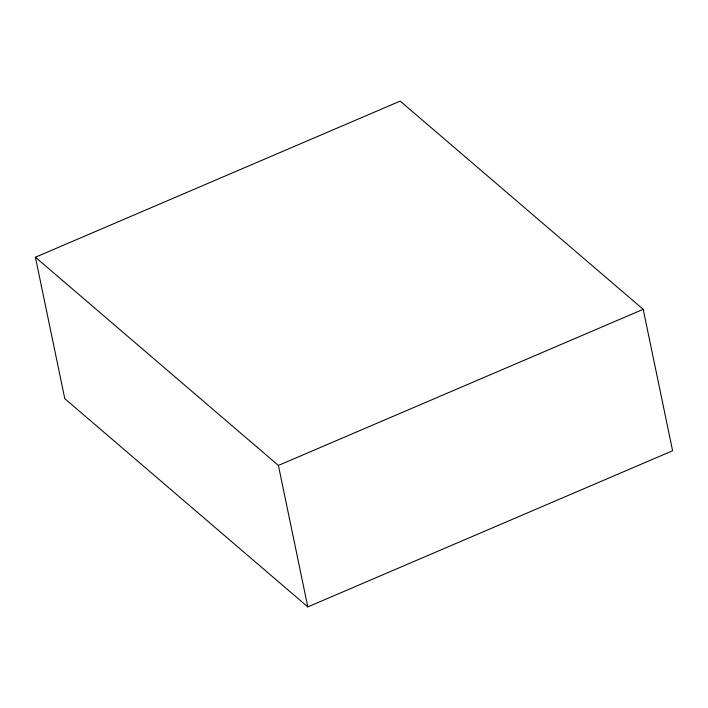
<?xml version="1.0" encoding="UTF-8"?>
<svg xmlns="http://www.w3.org/2000/svg" width="708" height="708" viewBox="0 0 708 708"><rect width="100%" height="100%" fill="white"/><g stroke="black" fill="none" stroke-linecap="round" stroke-linejoin="round"><path stroke-width="1.06" d="M35.4 257.234L400.197 101.102L643.2 309.316L672.6 450.766L307.803 606.898L64.8 398.684L35.4 257.234L278.403 465.439L307.803 606.898M278.403 465.439L643.2 309.316"/></g></svg>
